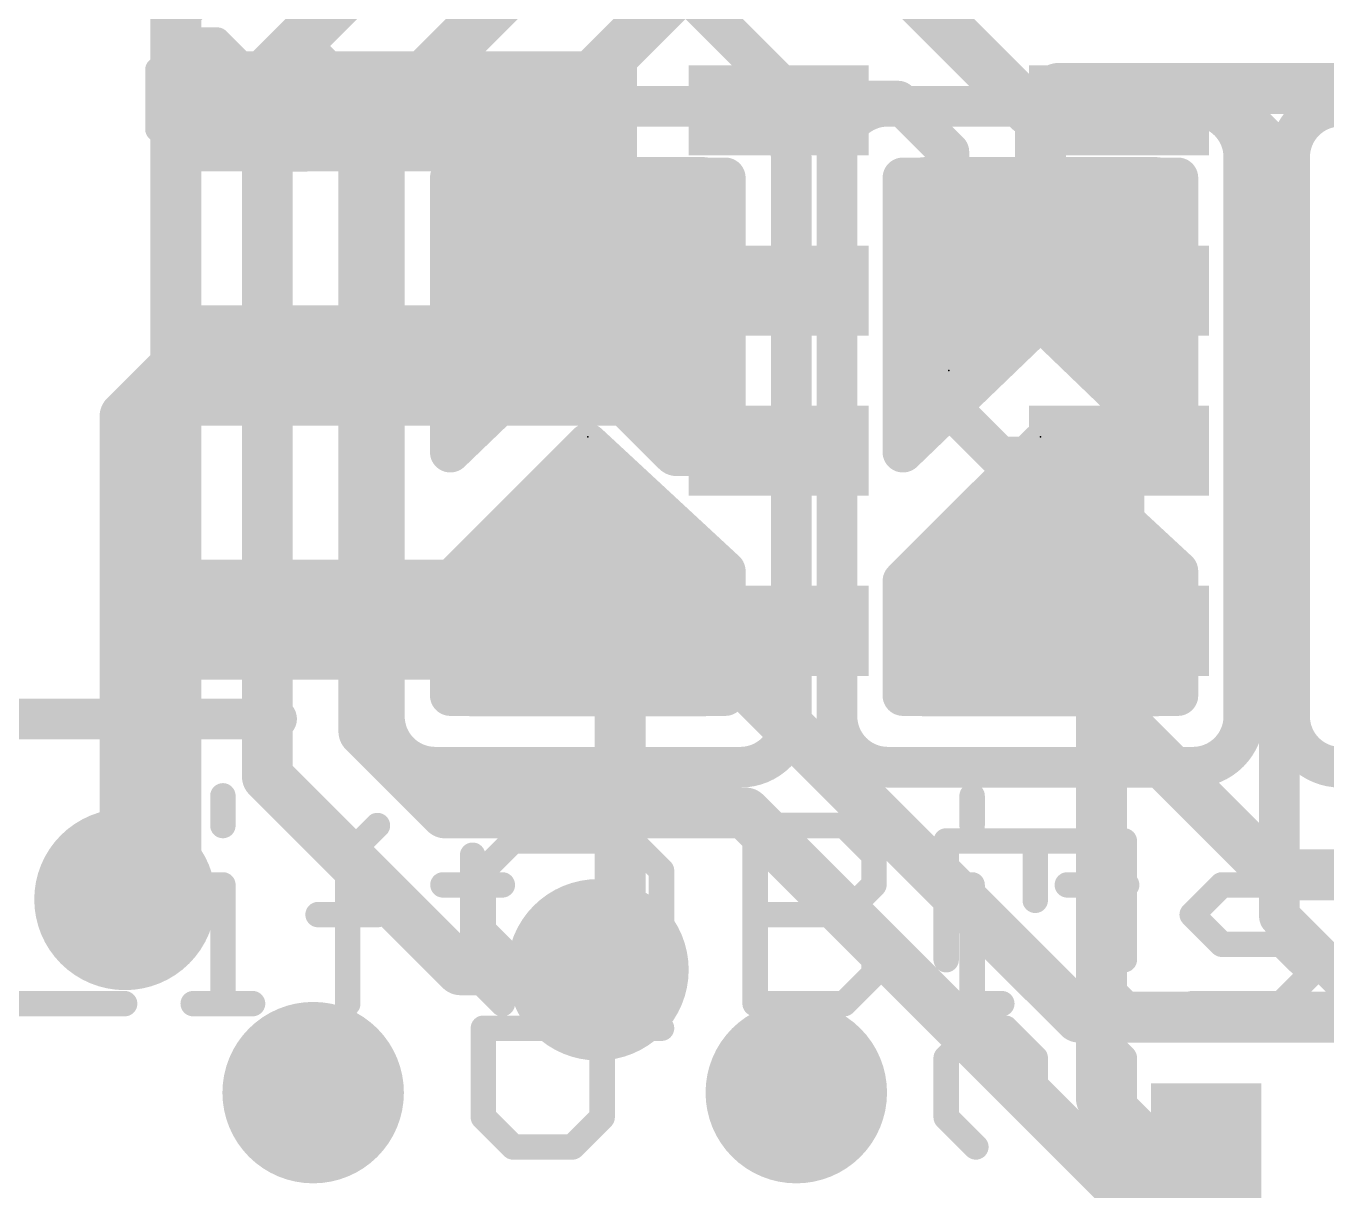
# Model space of a CAD drawing. Extents: x -0.1 to 35.6, y -0.1 to 17.9.
# Drawn here: x 5.04 to 11.54, y 6.87 to 12.69 of the extents above; entities that cross this region are included whole.
import ezdxf

# ---------------------------------------------------------------- set-up
doc = ezdxf.new("R2010")
doc.units = 0
for name, color, linetype in [('1', 12, 'CONTINUOUS'), ('16', 5, 'CONTINUOUS'), ('18', 110, 'CONTINUOUS'), ('21', 40, 'CONTINUOUS'), ('22', 6, 'CONTINUOUS'), ('23', 40, 'CONTINUOUS'), ('24', 6, 'CONTINUOUS')]:
    doc.layers.add(name, color=color, linetype=linetype)

# ---------------------------------------------------------------- blocks, each defined once
blk = doc.blocks.new('RECT')
blk.add_solid([(-0.5, -0.5), (0.5, -0.5), (-0.5, 0.5), (0.5, 0.5)])
blk = doc.blocks.new('RECT121920X243840R50')
at = {"const_width": 0.1905}
blk.add_lwpolyline([(0.2858, -0.5715), (0.2858, 0.5715, 0.4142), (0.1905, 0.6668), (-0.1905, 0.6668, 0.4142), (-0.2858, 0.5715), (-0.2858, -0.5715, 0.4142), (-0.1905, -0.6668), (0.1905, -0.6668, 0.4142)], format="xyb", close=True, dxfattribs=at)
blk.add_solid([(-0.2159, -0.5969), (0.2159, -0.5969), (-0.2159, 0.5969), (0.2159, 0.5969)])
blk = doc.blocks.new('ROUNDV')
at = {"const_width": 0.5}
blk.add_lwpolyline([(0, -0.25, 1), (0, 0.25, 1), (0, -0.25)], format="xyb", dxfattribs=at)

msp = doc.modelspace()

# ---------------------------------------------------------------- linework, layer by layer
at = {"layer": '1'}
for points, const_width in [([(8.802, 12.407), (7.6708, 13.5382)], 0.2032), ([(10.0549, 12.2728), (9.4997, 12.828)], 0.254), ([(8.802, 12.2728), (8.802, 12.407)], 0.2032), ([(8.8482, 12.319), (8.802, 12.2728)], 0.2032), ([(9.398, 12.319), (8.8482, 12.319)], 0.2032), ([(9.652, 12.065), (9.398, 12.319)], 0.2032), ([(10.502, 12.2728), (10.0549, 12.2728)], 0.254), ([(10.502, 12.2728), (11.0952, 12.2728)], 0.2032), ([(11.0952, 12.2728), (11.303, 12.065)], 0.2032), ([(9.652, 10.795), (9.652, 12.065)], 0.2032), ([(11.303, 12.065), (11.303, 8.2466)], 0.2032), ([(5.7912, 10.9982), (5.5372, 10.7442)], 0.254), ([(6.9942, 10.9982), (5.7912, 10.9982)], 0.254), ([(6.999, 10.9934), (6.9942, 10.9982)], 0.254), ([(7.8734, 10.9934), (6.999, 10.9934)], 0.254), ([(8.294, 10.5728), (7.8734, 10.9934)], 0.254), ([(5.5372, 10.7442), (5.5372, 8.3312)], 0.254), ([(9.906, 10.541), (9.652, 10.795)], 0.2032), ([(8.802, 10.5728), (8.294, 10.5728)], 0.254), ([(10.502, 10.5728), (10.4702, 10.541)], 0.2032), ([(10.502, 10.5728), (10.502, 9.6728)], 0.254), ([(10.4702, 10.541), (9.906, 10.541)], 0.2032), ([(6.9942, 9.7282), (7.8832, 9.7282)], 0.254), ([(6.9942, 9.7282), (7.0243, 9.6981)], 0.254), ([(8.802, 9.6728), (7.0243, 9.6981)], 0.254), ([(8.0102, 9.6012), (7.8832, 9.7282)], 0.254), ([(10.502, 9.6728), (10.414, 9.6728)], 0.254), ([(10.414, 9.6728), (10.414, 7.335)], 0.254), ([(8.0102, 9.6012), (8.0102, 8.0904)], 0.254), ([(11.303, 8.2466), (12.065, 7.4846)], 0.2032), ([(7.8994, 7.9796), (8.0102, 8.0904)], 0.254), ([(10.414, 7.335), (10.9372, 6.8118)], 0.254), ([(10.9372, 6.8118), (10.9372, 5.7302)], 0.254)]:
    msp.add_lwpolyline(points, dxfattribs=dict(at, const_width=const_width))
for points, const_width in [([(8.8528, 12.407, 1), (8.7512, 12.407)], 0.1016), ([(8.7661, 12.3711, 1), (8.8379, 12.4429)], 0.1016), ([(8.8482, 12.3698, 1), (8.8482, 12.2682)], 0.1016), ([(8.8841, 12.2831, 1), (8.8123, 12.3549)], 0.1016), ([(9.4339, 12.3549, 1), (9.3621, 12.2831)], 0.1016), ([(9.398, 12.2682, 1), (9.398, 12.3698)], 0.1016), ([(8.7661, 12.3087, 1), (8.8379, 12.2369)], 0.1016), ([(10.0549, 12.3363, 1), (10.0549, 12.2093)], 0.127), ([(10.01, 12.2279, 1), (10.0998, 12.3177)], 0.127), ([(10.502, 12.3236, 1), (10.502, 12.222)], 0.1016), ([(10.502, 12.2093, 1), (10.502, 12.3363)], 0.127), ([(11.1311, 12.3087, 1), (11.0593, 12.2369)], 0.1016), ([(11.0952, 12.222, 1), (11.0952, 12.3236)], 0.1016), ([(8.7512, 12.2728, 1), (8.8528, 12.2728)], 0.1016), ([(9.7028, 12.065, 1), (9.6012, 12.065)], 0.1016), ([(9.6161, 12.0291, 1), (9.6879, 12.1009)], 0.1016), ([(11.3538, 12.065, 1), (11.2522, 12.065)], 0.1016), ([(11.2671, 12.0291, 1), (11.3389, 12.1009)], 0.1016), ([(5.7912, 11.0617, 1), (5.7912, 10.9347)], 0.127), ([(5.8361, 10.9533, 1), (5.7463, 11.0431)], 0.127), ([(7.0391, 11.0431, 1), (6.9493, 10.9533)], 0.127), ([(6.999, 11.0569, 1), (6.999, 10.9299)], 0.127), ([(6.9942, 10.9347, 1), (6.9942, 11.0617)], 0.127), ([(7.9183, 11.0383, 1), (7.8285, 10.9485)], 0.127), ([(7.8734, 10.9299, 1), (7.8734, 11.0569)], 0.127), ([(6.9541, 10.9485, 1), (7.0439, 11.0383)], 0.127), ([(5.6007, 10.7442, 1), (5.4737, 10.7442)], 0.127), ([(5.4923, 10.7891, 1), (5.5821, 10.6993)], 0.127), ([(9.6879, 10.8309, 1), (9.6161, 10.7591)], 0.1016), ([(9.6012, 10.795, 1), (9.7028, 10.795)], 0.1016), ([(8.294, 10.6363, 1), (8.294, 10.5093)], 0.127), ([(8.2491, 10.5279, 1), (8.3389, 10.6177)], 0.127), ([(8.802, 10.5093, 1), (8.802, 10.6363)], 0.127), ([(10.5655, 10.5728, 1), (10.4385, 10.5728)], 0.127), ([(10.5379, 10.5369, 1), (10.4661, 10.6087)], 0.1016), ([(9.906, 10.5918, 1), (9.906, 10.4902)], 0.1016), ([(9.8701, 10.5051, 1), (9.9419, 10.5769)], 0.1016), ([(10.4343, 10.5769, 1), (10.5061, 10.5051)], 0.1016), ([(10.4702, 10.4902, 1), (10.4702, 10.5918)], 0.1016), ([(6.9942, 9.7917, 1), (6.9942, 9.6647)], 0.127), ([(7.0391, 9.7731, 1), (6.9493, 9.6833)], 0.127), ([(7.0252, 9.7616, 1), (7.0234, 9.6346)], 0.127), ([(7.9281, 9.7731, 1), (7.8383, 9.6833)], 0.127), ([(7.8832, 9.6647, 1), (7.8832, 9.7917)], 0.127), ([(6.9794, 9.6532, 1), (7.0692, 9.743)], 0.127), ([(8.8011, 9.6093, 1), (8.8029, 9.7363)], 0.127), ([(10.414, 9.7363, 1), (10.414, 9.6093)], 0.127), ([(10.4775, 9.6728, 1), (10.3505, 9.6728)], 0.127), ([(10.502, 9.6093, 1), (10.502, 9.7363)], 0.127), ([(8.0737, 9.6012, 1), (7.9467, 9.6012)], 0.127), ([(7.9653, 9.5563, 1), (8.0551, 9.6461)], 0.127), ([(10.4385, 9.6728, 1), (10.5655, 9.6728)], 0.127), ([(5.4737, 8.3312, 1), (5.6007, 8.3312)], 0.127), ([(11.3389, 8.2825, 1), (11.2671, 8.2107)], 0.1016), ([(11.2522, 8.2466, 1), (11.3538, 8.2466)], 0.1016), ([(8.0551, 8.0455, 1), (7.9653, 8.1353)], 0.127), ([(7.9467, 8.0904, 1), (8.0737, 8.0904)], 0.127), ([(7.8545, 8.0245, 1), (7.9443, 7.9347)], 0.127), ([(10.4589, 7.3799, 1), (10.3691, 7.2901)], 0.127), ([(10.3505, 7.335, 1), (10.4775, 7.335)], 0.127), ([(11.0007, 6.8118, 1), (10.8737, 6.8118)], 0.127), ([(10.8923, 6.7669, 1), (10.9821, 6.8567)], 0.127)]:
    msp.add_lwpolyline(points, format="xyb", dxfattribs=dict(at, const_width=const_width))
at = {"layer": '16'}
for points, const_width in [([(8.3566, 15.3416), (5.7912, 12.7762)], 0.254), ([(8.673, 14.8844), (6.2484, 12.4598)], 0.254), ([(8.6362, 14.0462), (6.7302, 12.1402)], 0.254), ([(8.2677, 12.8397), (7.8486, 12.4206)], 0.254), ([(5.7912, 12.7762), (5.7912, 8.5852)], 0.254), ([(6.2484, 12.4598), (6.2484, 8.9448)], 0.254), ([(7.8486, 11.6586), (7.8486, 12.4206)], 0.254), ([(10.1981, 12.3825), (10.1092, 12.2936)], 0.254), ([(10.1981, 12.3825), (13.2188, 12.3825)], 0.254), ([(10.1092, 12.2936), (10.1092, 11.6586)], 0.254), ([(6.7302, 9.1704), (6.7302, 12.1402)], 0.254), ([(7.162, 10.5656), (7.162, 11.9356)], 0.2032), ([(7.162, 11.9356), (8.5352, 11.9356)], 0.2032), ([(8.5352, 11.9356), (8.5352, 10.5656)], 0.2032), ([(9.4226, 10.5656), (9.4226, 11.9356)], 0.2032), ([(9.4226, 11.9356), (10.7958, 11.9356)], 0.2032), ([(10.7958, 11.9356), (10.7958, 10.5656)], 0.2032), ([(7.162, 11.7856), (8.5352, 11.7856)], 0.2032), ([(9.4226, 11.7856), (10.7958, 11.7856)], 0.2032), ([(7.162, 11.5824), (8.5352, 11.5824)], 0.2032), ([(9.4226, 11.5824), (10.7958, 11.5824)], 0.2032), ([(7.162, 11.3792), (8.5352, 11.3792)], 0.2032), ([(9.4226, 11.3792), (10.7958, 11.3792)], 0.2032), ([(7.8486, 11.2268), (7.162, 10.5656)], 0.2032), ([(8.5352, 10.5656), (7.8486, 11.2268)], 0.2032), ([(10.1092, 11.2268), (9.4226, 10.5656)], 0.2032), ([(10.7958, 10.5656), (10.1092, 11.2268)], 0.2032), ([(7.162, 11.176), (7.7959, 11.176)], 0.2032), ([(7.9014, 11.176), (8.5352, 11.176)], 0.2032), ([(9.4226, 11.176), (10.0564, 11.176)], 0.2032), ([(10.162, 11.176), (10.7958, 11.176)], 0.2032), ([(7.162, 10.9728), (7.5848, 10.9728)], 0.2032), ([(8.1124, 10.9728), (8.5352, 10.9728)], 0.2032), ([(9.4226, 10.9728), (9.8454, 10.9728)], 0.2032), ([(10.373, 10.9728), (10.7958, 10.9728)], 0.2032), ([(7.162, 10.7696), (7.3738, 10.7696)], 0.2032), ([(8.3234, 10.7696), (8.5352, 10.7696)], 0.2032), ([(9.4226, 10.7696), (9.6344, 10.7696)], 0.2032), ([(10.584, 10.7696), (10.7958, 10.7696)], 0.2032), ([(7.8486, 10.6077), (7.162, 9.9211)], 0.2032), ([(7.162, 10.5664), (7.1628, 10.5664)], 0.2032), ([(7.8073, 10.5664), (7.8931, 10.5664)], 0.2032), ([(8.5352, 9.9711), (7.8486, 10.6077)], 0.2032), ([(8.5344, 10.5664), (8.5352, 10.5664)], 0.2032), ([(10.1092, 10.6077), (9.4226, 9.9211)], 0.2032), ([(9.4226, 10.5664), (9.4234, 10.5664)], 0.2032), ([(10.0679, 10.5664), (10.1537, 10.5664)], 0.2032), ([(10.7958, 9.9711), (10.1092, 10.6077)], 0.2032), ([(10.795, 10.5664), (10.7958, 10.5664)], 0.2032), ([(7.6041, 10.3632), (8.1123, 10.3632)], 0.2032), ([(9.8647, 10.3632), (10.3729, 10.3632)], 0.2032), ([(7.4009, 10.16), (8.3315, 10.16)], 0.2032), ([(9.6615, 10.16), (10.5921, 10.16)], 0.2032), ([(8.5352, 9.3496), (8.5352, 9.9711)], 0.2032), ([(10.7958, 9.3496), (10.7958, 9.9711)], 0.2032), ([(7.162, 9.9211), (7.162, 9.3496)], 0.2032), ([(7.1977, 9.9568), (8.5352, 9.9568)], 0.2032), ([(9.4226, 9.9211), (9.4226, 9.3496)], 0.2032), ([(9.4583, 9.9568), (10.7958, 9.9568)], 0.2032), ([(7.162, 9.7536), (8.5352, 9.7536)], 0.2032), ([(9.4226, 9.7536), (10.7958, 9.7536)], 0.2032), ([(8.419, 9.6266), (7.8486, 9.6266)], 0.254), ([(8.419, 9.6266), (10.3026, 7.743)], 0.254), ([(10.1092, 9.6266), (11.2816, 8.4542)], 0.254), ([(7.162, 9.5504), (8.5352, 9.5504)], 0.2032), ([(9.4226, 9.5504), (10.7958, 9.5504)], 0.2032), ([(7.162, 9.3496), (8.5352, 9.3496)], 0.2032), ([(9.4226, 9.3496), (10.7958, 9.3496)], 0.2032), ([(7.1376, 8.763), (6.7302, 9.1704)], 0.254), ([(7.2136, 7.9796), (6.2484, 8.9448)], 0.254), ([(7.1376, 8.763), (8.636, 8.763)], 0.254), ([(8.636, 8.763), (12.1198, 5.2792)], 0.254), ([(5.5372, 8.3312), (5.7912, 8.5852)], 0.254), ([(11.2816, 8.4542), (16.1207, 8.4542)], 0.254), ([(7.2136, 7.9796), (7.8994, 7.9796)], 0.254), ([(17.9284, 7.743), (10.3026, 7.743)], 0.254)]:
    msp.add_lwpolyline(points, dxfattribs=dict(at, const_width=const_width))
for points, const_width in [([(5.7463, 12.8211, 1), (5.8361, 12.7313)], 0.127), ([(6.3119, 12.4598, 1), (6.1849, 12.4598)], 0.127), ([(6.2035, 12.5047, 1), (6.2933, 12.4149)], 0.127), ([(7.9121, 12.4206, 1), (7.7851, 12.4206)], 0.127), ([(7.8037, 12.4655, 1), (7.8935, 12.3757)], 0.127), ([(10.1981, 12.446, 1), (10.1981, 12.319)], 0.127), ([(10.243, 12.3376, 1), (10.1532, 12.4274)], 0.127), ([(10.1727, 12.2936, 1), (10.0457, 12.2936)], 0.127), ([(10.0643, 12.3385, 1), (10.1541, 12.2487)], 0.127), ([(6.7937, 12.1402, 1), (6.6667, 12.1402)], 0.127), ([(6.6853, 12.1851, 1), (6.7751, 12.0953)], 0.127), ([(7.2128, 11.9356, 1), (7.1112, 11.9356)], 0.1016), ([(7.162, 11.9864, 1), (7.162, 11.8848)], 0.1016), ([(8.586, 11.9356, 1), (8.4844, 11.9356)], 0.1016), ([(8.5352, 11.8848, 1), (8.5352, 11.9864)], 0.1016), ([(9.4734, 11.9356, 1), (9.3718, 11.9356)], 0.1016), ([(9.4226, 11.9864, 1), (9.4226, 11.8848)], 0.1016), ([(10.8466, 11.9356, 1), (10.745, 11.9356)], 0.1016), ([(10.7958, 11.8848, 1), (10.7958, 11.9864)], 0.1016), ([(7.162, 11.8364, 1), (7.162, 11.7348)], 0.1016), ([(8.5352, 11.7348, 1), (8.5352, 11.8364)], 0.1016), ([(9.4226, 11.8364, 1), (9.4226, 11.7348)], 0.1016), ([(10.7958, 11.7348, 1), (10.7958, 11.8364)], 0.1016), ([(7.7851, 11.6586, 1), (7.9121, 11.6586)], 0.127), ([(10.0457, 11.6586, 1), (10.1727, 11.6586)], 0.127), ([(7.162, 11.6332, 1), (7.162, 11.5316)], 0.1016), ([(8.5352, 11.5316, 1), (8.5352, 11.6332)], 0.1016), ([(9.4226, 11.6332, 1), (9.4226, 11.5316)], 0.1016), ([(10.7958, 11.5316, 1), (10.7958, 11.6332)], 0.1016), ([(7.162, 11.43, 1), (7.162, 11.3284)], 0.1016), ([(8.5352, 11.3284, 1), (8.5352, 11.43)], 0.1016), ([(9.4226, 11.43, 1), (9.4226, 11.3284)], 0.1016), ([(10.7958, 11.3284, 1), (10.7958, 11.43)], 0.1016), ([(7.8838, 11.2634, 1), (7.8134, 11.1902)], 0.1016), ([(7.8838, 11.1902, 1), (7.8134, 11.2634)], 0.1016), ([(10.1444, 11.2634, 1), (10.074, 11.1902)], 0.1016), ([(10.1444, 11.1902, 1), (10.074, 11.2634)], 0.1016), ([(7.162, 11.2268, 1), (7.162, 11.1252)], 0.1016), ([(7.7959, 11.1252, 1), (7.7959, 11.2268)], 0.1016), ([(7.9014, 11.2268, 1), (7.9014, 11.1252)], 0.1016), ([(8.5352, 11.1252, 1), (8.5352, 11.2268)], 0.1016), ([(9.4226, 11.2268, 1), (9.4226, 11.1252)], 0.1016), ([(10.0564, 11.1252, 1), (10.0564, 11.2268)], 0.1016), ([(10.162, 11.2268, 1), (10.162, 11.1252)], 0.1016), ([(10.7958, 11.1252, 1), (10.7958, 11.2268)], 0.1016), ([(7.162, 11.0236, 1), (7.162, 10.922)], 0.1016), ([(7.5848, 10.922, 1), (7.5848, 11.0236)], 0.1016), ([(8.1124, 11.0236, 1), (8.1124, 10.922)], 0.1016), ([(8.5352, 10.922, 1), (8.5352, 11.0236)], 0.1016), ([(9.4226, 11.0236, 1), (9.4226, 10.922)], 0.1016), ([(9.8454, 10.922, 1), (9.8454, 11.0236)], 0.1016), ([(10.373, 11.0236, 1), (10.373, 10.922)], 0.1016), ([(10.7958, 10.922, 1), (10.7958, 11.0236)], 0.1016), ([(7.162, 10.8204, 1), (7.162, 10.7188)], 0.1016), ([(7.3738, 10.7188, 1), (7.3738, 10.8204)], 0.1016), ([(8.3234, 10.8204, 1), (8.3234, 10.7188)], 0.1016), ([(8.5352, 10.7188, 1), (8.5352, 10.8204)], 0.1016), ([(9.4226, 10.8204, 1), (9.4226, 10.7188)], 0.1016), ([(9.6344, 10.7188, 1), (9.6344, 10.8204)], 0.1016), ([(10.584, 10.8204, 1), (10.584, 10.7188)], 0.1016), ([(10.7958, 10.7188, 1), (10.7958, 10.8204)], 0.1016), ([(7.162, 10.6172, 1), (7.162, 10.5156)], 0.1016), ([(7.1628, 10.5156, 1), (7.1628, 10.6172)], 0.1016), ([(7.8073, 10.6172, 1), (7.8073, 10.5156)], 0.1016), ([(7.8831, 10.6449, 1), (7.8141, 10.5704)], 0.1016), ([(7.8845, 10.5718, 1), (7.8127, 10.6436)], 0.1016), ([(7.8931, 10.5156, 1), (7.8931, 10.6172)], 0.1016), ([(8.5344, 10.6172, 1), (8.5344, 10.5156)], 0.1016), ([(8.5352, 10.5156, 1), (8.5352, 10.6172)], 0.1016), ([(9.4226, 10.6172, 1), (9.4226, 10.5156)], 0.1016), ([(9.4234, 10.5156, 1), (9.4234, 10.6172)], 0.1016), ([(10.0679, 10.6172, 1), (10.0679, 10.5156)], 0.1016), ([(10.1437, 10.645, 1), (10.0747, 10.5704)], 0.1016), ([(10.1451, 10.5718, 1), (10.0733, 10.6436)], 0.1016), ([(10.1537, 10.5156, 1), (10.1537, 10.6172)], 0.1016), ([(10.795, 10.6172, 1), (10.795, 10.5156)], 0.1016), ([(10.7958, 10.5156, 1), (10.7958, 10.6172)], 0.1016), ([(7.1268, 10.6022, 1), (7.1972, 10.529)], 0.1016), ([(7.1112, 10.5656, 1), (7.2128, 10.5656)], 0.1016), ([(8.4844, 10.5656, 1), (8.586, 10.5656)], 0.1016), ([(8.5, 10.529, 1), (8.5704, 10.6022)], 0.1016), ([(9.3874, 10.6022, 1), (9.4578, 10.529)], 0.1016), ([(9.3718, 10.5656, 1), (9.4734, 10.5656)], 0.1016), ([(10.745, 10.5656, 1), (10.8466, 10.5656)], 0.1016), ([(10.7606, 10.529, 1), (10.831, 10.6022)], 0.1016), ([(7.6041, 10.414, 1), (7.6041, 10.3124)], 0.1016), ([(8.1123, 10.3124, 1), (8.1123, 10.414)], 0.1016), ([(9.8647, 10.414, 1), (9.8647, 10.3124)], 0.1016), ([(10.3729, 10.3124, 1), (10.3729, 10.414)], 0.1016), ([(7.4009, 10.2108, 1), (7.4009, 10.1092)], 0.1016), ([(8.3315, 10.1092, 1), (8.3315, 10.2108)], 0.1016), ([(9.6615, 10.2108, 1), (9.6615, 10.1092)], 0.1016), ([(10.5921, 10.1092, 1), (10.5921, 10.2108)], 0.1016), ([(8.586, 9.9711, 1), (8.4844, 9.9711)], 0.1016), ([(10.8466, 9.9711, 1), (10.745, 9.9711)], 0.1016), ([(7.2128, 9.9211, 1), (7.1112, 9.9211)], 0.1016), ([(7.1261, 9.957, 1), (7.1979, 9.8852)], 0.1016), ([(7.1977, 10.0076, 1), (7.1977, 9.906)], 0.1016), ([(8.5007, 9.9338, 1), (8.5697, 10.0083)], 0.1016), ([(8.5352, 9.906, 1), (8.5352, 10.0076)], 0.1016), ([(9.4734, 9.9211, 1), (9.3718, 9.9211)], 0.1016), ([(9.3867, 9.957, 1), (9.4585, 9.8852)], 0.1016), ([(9.4583, 10.0076, 1), (9.4583, 9.906)], 0.1016), ([(10.7613, 9.9338, 1), (10.8303, 10.0084)], 0.1016), ([(10.7958, 9.906, 1), (10.7958, 10.0076)], 0.1016), ([(7.162, 9.8044, 1), (7.162, 9.7028)], 0.1016), ([(8.5352, 9.7028, 1), (8.5352, 9.8044)], 0.1016), ([(9.4226, 9.8044, 1), (9.4226, 9.7028)], 0.1016), ([(10.7958, 9.7028, 1), (10.7958, 9.8044)], 0.1016), ([(7.8486, 9.6901, 1), (7.8486, 9.5631)], 0.127), ([(8.4639, 9.6715, 1), (8.3741, 9.5817)], 0.127), ([(8.419, 9.5631, 1), (8.419, 9.6901)], 0.127), ([(10.1541, 9.6715, 1), (10.0643, 9.5817)], 0.127), ([(7.162, 9.6012, 1), (7.162, 9.4996)], 0.1016), ([(8.5352, 9.4996, 1), (8.5352, 9.6012)], 0.1016), ([(9.4226, 9.6012, 1), (9.4226, 9.4996)], 0.1016), ([(10.7958, 9.4996, 1), (10.7958, 9.6012)], 0.1016), ([(7.162, 9.4004, 1), (7.162, 9.2988)], 0.1016), ([(8.5352, 9.2988, 1), (8.5352, 9.4004)], 0.1016), ([(9.4226, 9.4004, 1), (9.4226, 9.2988)], 0.1016), ([(10.7958, 9.2988, 1), (10.7958, 9.4004)], 0.1016), ([(7.1112, 9.3496, 1), (7.2128, 9.3496)], 0.1016), ([(8.4844, 9.3496, 1), (8.586, 9.3496)], 0.1016), ([(9.3718, 9.3496, 1), (9.4734, 9.3496)], 0.1016), ([(10.745, 9.3496, 1), (10.8466, 9.3496)], 0.1016), ([(6.7751, 9.2153, 1), (6.6853, 9.1255)], 0.127), ([(6.6667, 9.1704, 1), (6.7937, 9.1704)], 0.127), ([(6.2933, 8.9897, 1), (6.2035, 8.8999)], 0.127), ([(6.1849, 8.9448, 1), (6.3119, 8.9448)], 0.127), ([(7.1376, 8.8265, 1), (7.1376, 8.6995)], 0.127), ([(7.0927, 8.7181, 1), (7.1825, 8.8079)], 0.127), ([(8.6809, 8.8079, 1), (8.5911, 8.7181)], 0.127), ([(8.636, 8.6995, 1), (8.636, 8.8265)], 0.127), ([(5.8361, 8.5403, 1), (5.7463, 8.6301)], 0.127), ([(5.7277, 8.5852, 1), (5.8547, 8.5852)], 0.127), ([(11.2816, 8.5177, 1), (11.2816, 8.3907)], 0.127), ([(11.2367, 8.4093, 1), (11.3265, 8.4991)], 0.127), ([(5.4923, 8.3761, 1), (5.5821, 8.2863)], 0.127), ([(7.2136, 8.0431, 1), (7.2136, 7.9161)], 0.127), ([(7.1687, 7.9347, 1), (7.2585, 8.0245)], 0.127), ([(7.8994, 7.9161, 1), (7.8994, 8.0431)], 0.127), ([(10.3026, 7.8065, 1), (10.3026, 7.6795)], 0.127), ([(10.2577, 7.6981, 1), (10.3475, 7.7879)], 0.127)]:
    msp.add_lwpolyline(points, format="xyb", dxfattribs=dict(at, const_width=const_width))
at = {"layer": '21'}
for points, const_width in [([(6.2942, 9.2332), (2.4942, 9.2332)], 0.2032), ([(6.0261, 8.8486), (6.0261, 8.7003)], 0.127), ([(9.7682, 8.8486), (9.7682, 8.7003)], 0.127), ([(6.6498, 8.552), (6.7981, 8.7003)], 0.127), ([(8.6844, 7.8105), (8.6844, 8.7003)], 0.127), ([(8.6844, 8.7003), (9.1292, 8.7003)], 0.127), ([(9.1292, 8.7003), (9.2775, 8.552)], 0.127), ([(6.6498, 7.8105), (6.6498, 8.552)], 0.127), ([(7.2735, 8.552), (7.2735, 7.9588)], 0.127), ([(9.2775, 8.552), (9.2775, 8.4037)], 0.127), ([(10.3919, 8.552), (10.3919, 7.9588)], 0.127), ([(5.8778, 8.4037), (6.0261, 8.4037)], 0.127), ([(6.0261, 8.4037), (6.0261, 7.8105)], 0.127), ([(7.1252, 8.4037), (7.4218, 8.4037)], 0.127), ([(9.2775, 8.4037), (9.1292, 8.2554)], 0.127), ([(9.6199, 8.4037), (9.7682, 8.4037)], 0.127), ([(9.7682, 8.4037), (9.7682, 7.8105)], 0.127), ([(10.2436, 8.4037), (10.5401, 8.4037)], 0.127), ([(10.8672, 8.2554), (11.0155, 8.4037)], 0.127), ([(11.0155, 8.4037), (11.4604, 8.4037)], 0.127), ([(6.5015, 8.2554), (6.7981, 8.2554)], 0.127), ([(8.6844, 8.2554), (9.1292, 8.2554)], 0.127), ([(9.1292, 8.2554), (9.2775, 8.1071)], 0.127), ([(11.0155, 8.1071), (10.8672, 8.2554)], 0.127), ([(9.2775, 8.1071), (9.2775, 7.9588)], 0.127), ([(11.3121, 8.1071), (11.0155, 8.1071)], 0.127), ([(11.4604, 7.9588), (11.3121, 8.1071)], 0.127), ([(7.2735, 7.9588), (7.4218, 7.8105)], 0.127), ([(9.2775, 7.9588), (9.1292, 7.8105)], 0.127), ([(10.3919, 7.9588), (10.5401, 7.8105)], 0.127), ([(11.3121, 7.8105), (11.4604, 7.9588)], 0.127), ([(4.9423, 7.8105), (5.5355, 7.8105)], 0.127), ([(5.8778, 7.8105), (6.1744, 7.8105)], 0.127), ([(9.1292, 7.8105), (8.6844, 7.8105)], 0.127), ([(9.6199, 7.8105), (9.9165, 7.8105)], 0.127), ([(10.8672, 7.8105), (11.3121, 7.8105)], 0.127)]:
    msp.add_lwpolyline(points, dxfattribs=dict(at, const_width=const_width))
for points, const_width in [([(6.2942, 9.1824, 1), (6.2942, 9.284)], 0.1016), ([(6.0579, 8.8486, 1), (5.9944, 8.8486)], 0.0635), ([(9.7999, 8.8486, 1), (9.7364, 8.8486)], 0.0635), ([(5.9944, 8.7003, 1), (6.0579, 8.7003)], 0.0635), ([(6.8205, 8.6778, 1), (6.7756, 8.7227)], 0.0635), ([(8.7161, 8.7003, 1), (8.6526, 8.7003)], 0.0635), ([(8.6844, 8.732, 1), (8.6844, 8.6685)], 0.0635), ([(9.1517, 8.7227, 1), (9.1068, 8.6778)], 0.0635), ([(9.1292, 8.6685, 1), (9.1292, 8.732)], 0.0635), ([(9.7364, 8.7003, 1), (9.7999, 8.7003)], 0.0635), ([(6.6815, 8.552, 1), (6.618, 8.552)], 0.0635), ([(6.6273, 8.5744, 1), (6.6722, 8.5295)], 0.0635), ([(7.3052, 8.552, 1), (7.2417, 8.552)], 0.0635), ([(9.3093, 8.552, 1), (9.2458, 8.552)], 0.0635), ([(9.2551, 8.5295, 1), (9.3, 8.5744)], 0.0635), ([(10.4236, 8.552, 1), (10.3601, 8.552)], 0.0635), ([(5.8778, 8.4354, 1), (5.8778, 8.3719)], 0.0635), ([(6.0579, 8.4037, 1), (5.9944, 8.4037)], 0.0635), ([(6.0261, 8.3719, 1), (6.0261, 8.4354)], 0.0635), ([(7.1252, 8.4354, 1), (7.1252, 8.3719)], 0.0635), ([(7.4218, 8.3719, 1), (7.4218, 8.4354)], 0.0635), ([(9.3, 8.3812, 1), (9.2551, 8.4261)], 0.0635), ([(9.6199, 8.4354, 1), (9.6199, 8.3719)], 0.0635), ([(9.7999, 8.4037, 1), (9.7364, 8.4037)], 0.0635), ([(9.7682, 8.3719, 1), (9.7682, 8.4354)], 0.0635), ([(10.2436, 8.4354, 1), (10.2436, 8.3719)], 0.0635), ([(10.5401, 8.3719, 1), (10.5401, 8.4354)], 0.0635), ([(11.0155, 8.4354, 1), (11.0155, 8.3719)], 0.0635), ([(11.038, 8.3812, 1), (10.9931, 8.4261)], 0.0635), ([(11.4604, 8.3719, 1), (11.4604, 8.4354)], 0.0635), ([(9.2458, 8.4037, 1), (9.3093, 8.4037)], 0.0635), ([(6.5015, 8.2871, 1), (6.5015, 8.2236)], 0.0635), ([(6.7981, 8.2236, 1), (6.7981, 8.2871)], 0.0635), ([(8.6844, 8.2871, 1), (8.6844, 8.2236)], 0.0635), ([(9.1517, 8.2778, 1), (9.1068, 8.2329)], 0.0635), ([(9.1292, 8.2236, 1), (9.1292, 8.2871)], 0.0635), ([(10.8897, 8.2778, 1), (10.8448, 8.2329)], 0.0635), ([(9.1068, 8.2778, 1), (9.1517, 8.2329)], 0.0635), ([(10.8448, 8.2778, 1), (10.8897, 8.2329)], 0.0635), ([(9.3093, 8.1071, 1), (9.2458, 8.1071)], 0.0635), ([(9.2551, 8.0846, 1), (9.3, 8.1295)], 0.0635), ([(11.0155, 8.1388, 1), (11.0155, 8.0753)], 0.0635), ([(10.9931, 8.0846, 1), (11.038, 8.1295)], 0.0635), ([(11.3346, 8.1295, 1), (11.2897, 8.0846)], 0.0635), ([(11.3121, 8.0753, 1), (11.3121, 8.1388)], 0.0635), ([(7.2959, 7.9812, 1), (7.251, 7.9363)], 0.0635), ([(9.3, 7.9363, 1), (9.2551, 7.9812)], 0.0635), ([(10.4143, 7.9812, 1), (10.3694, 7.9363)], 0.0635), ([(11.4829, 7.9363, 1), (11.438, 7.9812)], 0.0635), ([(11.438, 7.9363, 1), (11.4829, 7.9812)], 0.0635), ([(7.2417, 7.9588, 1), (7.3052, 7.9588)], 0.0635), ([(9.2458, 7.9588, 1), (9.3093, 7.9588)], 0.0635), ([(10.3601, 7.9588, 1), (10.4236, 7.9588)], 0.0635), ([(5.5355, 7.7788, 1), (5.5355, 7.8422)], 0.0635), ([(5.8778, 7.8422, 1), (5.8778, 7.7788)], 0.0635), ([(6.1744, 7.7788, 1), (6.1744, 7.8422)], 0.0635), ([(7.3993, 7.788, 1), (7.4442, 7.833)], 0.0635), ([(8.6844, 7.8422, 1), (8.6844, 7.7788)], 0.0635), ([(9.1068, 7.833, 1), (9.1517, 7.788)], 0.0635), ([(9.1292, 7.7788, 1), (9.1292, 7.8422)], 0.0635), ([(9.6199, 7.8422, 1), (9.6199, 7.7788)], 0.0635), ([(9.9165, 7.7788, 1), (9.9165, 7.8422)], 0.0635), ([(10.5177, 7.788, 1), (10.5626, 7.833)], 0.0635), ([(10.8672, 7.8422, 1), (10.8672, 7.7788)], 0.0635), ([(11.2897, 7.833, 1), (11.3346, 7.788)], 0.0635), ([(11.3121, 7.7788, 1), (11.3121, 7.8422)], 0.0635), ([(5.9944, 7.8105, 1), (6.0579, 7.8105)], 0.0635), ([(6.618, 7.8105, 1), (6.6815, 7.8105)], 0.0635), ([(8.6526, 7.8105, 1), (8.7161, 7.8105)], 0.0635), ([(9.7364, 7.8105, 1), (9.7999, 7.8105)], 0.0635)]:
    msp.add_lwpolyline(points, format="xyb", dxfattribs=dict(at, const_width=const_width))
at = {"layer": '22'}
for points, const_width in [([(5.7015, 12.4757), (5.8498, 12.6239)], 0.127), ([(5.8498, 12.6239), (5.9981, 12.6239)], 0.127), ([(5.9981, 12.6239), (6.1464, 12.4757)], 0.127), ([(6.5913, 12.4757), (6.443, 12.6239)], 0.127), ([(5.7015, 12.1791), (5.7015, 12.4757)], 0.127), ([(6.1464, 12.4757), (6.1464, 12.1791)], 0.127), ([(6.5913, 12.1791), (6.5913, 12.4757)], 0.127), ([(7.0866, 12.2936), (8.6106, 12.2936)], 0.2032), ([(9.3472, 12.2936), (10.8712, 12.2936)], 0.2032), ([(11.6078, 12.2936), (13.1318, 12.2936)], 0.2032), ([(5.8498, 12.0308), (5.7015, 12.1791)], 0.127), ([(6.1464, 12.1791), (6.2947, 12.0308)], 0.127), ([(6.443, 12.0308), (6.5913, 12.1791)], 0.127), ([(6.2947, 12.0308), (6.443, 12.0308)], 0.127), ([(6.8326, 12.0396), (6.8326, 9.2456)], 0.2032), ([(8.8646, 9.2456), (8.8646, 12.0396)], 0.2032), ([(9.0932, 12.0396), (9.0932, 9.2456)], 0.2032), ([(11.1252, 9.2456), (11.1252, 12.0396)], 0.2032), ([(11.3538, 12.0396), (11.3538, 9.2456)], 0.2032), ([(7.0866, 8.9916), (8.6106, 8.9916)], 0.2032), ([(9.3472, 8.9916), (10.8712, 8.9916)], 0.2032), ([(11.6078, 8.9916), (13.1318, 8.9916)], 0.2032), ([(7.3271, 8.475), (7.4754, 8.6233)], 0.127), ([(7.4754, 8.6233), (8.0686, 8.6233)], 0.127), ([(8.0686, 8.6233), (8.2169, 8.475)], 0.127), ([(9.6385, 8.0301), (9.6385, 8.6233)], 0.127), ([(9.6385, 8.6233), (10.5283, 8.6233)], 0.127), ([(10.0834, 8.6233), (10.0834, 8.3267)], 0.127), ([(10.5283, 8.6233), (10.5283, 8.0301)], 0.127), ([(7.3271, 8.1784), (7.3271, 8.475)], 0.127), ([(8.2169, 8.475), (8.2169, 8.1784)], 0.127), ([(7.772, 8.0301), (7.772, 8.3267)], 0.127), ([(7.4754, 8.0301), (7.3271, 8.1784)], 0.127), ([(8.2169, 8.1784), (8.0686, 8.0301)], 0.127), ([(8.0686, 8.0301), (7.772, 8.0301)], 0.127), ([(8.2169, 7.6878), (7.3271, 7.6878)], 0.127), ([(7.3271, 7.6878), (7.3271, 7.2429)], 0.127), ([(7.9203, 7.2429), (7.9203, 7.6878)], 0.127), ([(9.6385, 7.5395), (9.7868, 7.6878)], 0.127), ([(9.7868, 7.6878), (9.9351, 7.6878)], 0.127), ([(9.9351, 7.6878), (10.0834, 7.5395)], 0.127), ([(10.5283, 7.5395), (10.38, 7.6878)], 0.127), ([(9.6385, 7.2429), (9.6385, 7.5395)], 0.127), ([(10.0834, 7.5395), (10.0834, 7.2429)], 0.127), ([(10.5283, 7.2429), (10.5283, 7.5395)], 0.127), ([(7.3271, 7.2429), (7.4754, 7.0946)], 0.127), ([(7.772, 7.0946), (7.9203, 7.2429)], 0.127), ([(9.7868, 7.0946), (9.6385, 7.2429)], 0.127), ([(10.0834, 7.2429), (10.2317, 7.0946)], 0.127), ([(10.38, 7.0946), (10.5283, 7.2429)], 0.127), ([(7.4754, 7.0946), (7.772, 7.0946)], 0.127), ([(10.2317, 7.0946), (10.38, 7.0946)], 0.127)]:
    msp.add_lwpolyline(points, dxfattribs=dict(at, const_width=const_width))
for points, const_width in [([(5.8498, 12.6557, 1), (5.8498, 12.5922)], 0.0635), ([(5.8723, 12.6015, 1), (5.8274, 12.6464)], 0.0635), ([(6.0206, 12.6464, 1), (5.9757, 12.6015)], 0.0635), ([(5.9981, 12.5922, 1), (5.9981, 12.6557)], 0.0635), ([(6.4655, 12.6464, 1), (6.4206, 12.6015)], 0.0635), ([(5.7333, 12.4757, 1), (5.6698, 12.4757)], 0.0635), ([(5.6791, 12.4981, 1), (5.724, 12.4532)], 0.0635), ([(6.1782, 12.4757, 1), (6.1147, 12.4757)], 0.0635), ([(6.124, 12.4532, 1), (6.1689, 12.4981)], 0.0635), ([(6.6231, 12.4757, 1), (6.5596, 12.4757)], 0.0635), ([(6.5688, 12.4532, 1), (6.6138, 12.4981)], 0.0635), ([(7.0866, 12.2936, 0.4142), (6.8326, 12.0396)], 0.2032), ([(7.0866, 12.3444, 1), (7.0866, 12.2428)], 0.1016), ([(7.0866, 12.2428, 1), (7.0866, 12.3444)], 0.1016), ([(8.8646, 12.0396, 0.4142), (8.6106, 12.2936)], 0.2032), ([(8.6106, 12.3444, 1), (8.6106, 12.2428)], 0.1016), ([(8.6106, 12.2428, 1), (8.6106, 12.3444)], 0.1016), ([(9.3472, 12.2936, 0.4142), (9.0932, 12.0396)], 0.2032), ([(9.3472, 12.3444, 1), (9.3472, 12.2428)], 0.1016), ([(9.3472, 12.2428, 1), (9.3472, 12.3444)], 0.1016), ([(11.1252, 12.0396, 0.4142), (10.8712, 12.2936)], 0.2032), ([(10.8712, 12.3444, 1), (10.8712, 12.2428)], 0.1016), ([(10.8712, 12.2428, 1), (10.8712, 12.3444)], 0.1016), ([(11.6078, 12.2936, 0.4142), (11.3538, 12.0396)], 0.2032), ([(11.6078, 12.3444, 1), (11.6078, 12.2428)], 0.1016), ([(5.724, 12.2015, 1), (5.6791, 12.1566)], 0.0635), ([(6.1689, 12.2015, 1), (6.124, 12.1566)], 0.0635), ([(6.6138, 12.1566, 1), (6.5688, 12.2015)], 0.0635), ([(5.6698, 12.1791, 1), (5.7333, 12.1791)], 0.0635), ([(6.1147, 12.1791, 1), (6.1782, 12.1791)], 0.0635), ([(6.5596, 12.1791, 1), (6.6231, 12.1791)], 0.0635), ([(6.2947, 12.0625, 1), (6.2947, 11.999)], 0.0635), ([(6.443, 11.999, 1), (6.443, 12.0625)], 0.0635), ([(6.8834, 12.0396, 1), (6.7818, 12.0396)], 0.1016), ([(6.7818, 12.0396, 1), (6.8834, 12.0396)], 0.1016), ([(8.9154, 12.0396, 1), (8.8138, 12.0396)], 0.1016), ([(8.8138, 12.0396, 1), (8.9154, 12.0396)], 0.1016), ([(9.144, 12.0396, 1), (9.0424, 12.0396)], 0.1016), ([(9.0424, 12.0396, 1), (9.144, 12.0396)], 0.1016), ([(11.176, 12.0396, 1), (11.0744, 12.0396)], 0.1016), ([(11.0744, 12.0396, 1), (11.176, 12.0396)], 0.1016), ([(11.4046, 12.0396, 1), (11.303, 12.0396)], 0.1016), ([(11.303, 12.0396, 1), (11.4046, 12.0396)], 0.1016), ([(5.8274, 12.0083, 1), (5.8723, 12.0532)], 0.0635), ([(6.2723, 12.0083, 1), (6.3172, 12.0532)], 0.0635), ([(6.4206, 12.0532, 1), (6.4655, 12.0083)], 0.0635), ([(6.8326, 9.2456, 0.4142), (7.0866, 8.9916)], 0.2032), ([(6.8834, 9.2456, 1), (6.7818, 9.2456)], 0.1016), ([(6.7818, 9.2456, 1), (6.8834, 9.2456)], 0.1016), ([(8.6106, 8.9916, 0.4142), (8.8646, 9.2456)], 0.2032), ([(8.9154, 9.2456, 1), (8.8138, 9.2456)], 0.1016), ([(8.8138, 9.2456, 1), (8.9154, 9.2456)], 0.1016), ([(9.0932, 9.2456, 0.4142), (9.3472, 8.9916)], 0.2032), ([(9.144, 9.2456, 1), (9.0424, 9.2456)], 0.1016), ([(9.0424, 9.2456, 1), (9.144, 9.2456)], 0.1016), ([(10.8712, 8.9916, 0.4142), (11.1252, 9.2456)], 0.2032), ([(11.176, 9.2456, 1), (11.0744, 9.2456)], 0.1016), ([(11.0744, 9.2456, 1), (11.176, 9.2456)], 0.1016), ([(11.3538, 9.2456, 0.4142), (11.6078, 8.9916)], 0.2032), ([(11.4046, 9.2456, 1), (11.303, 9.2456)], 0.1016), ([(11.303, 9.2456, 1), (11.4046, 9.2456)], 0.1016), ([(7.0866, 9.0424, 1), (7.0866, 8.9408)], 0.1016), ([(7.0866, 8.9408, 1), (7.0866, 9.0424)], 0.1016), ([(8.6106, 9.0424, 1), (8.6106, 8.9408)], 0.1016), ([(8.6106, 8.9408, 1), (8.6106, 9.0424)], 0.1016), ([(9.3472, 9.0424, 1), (9.3472, 8.9408)], 0.1016), ([(9.3472, 8.9408, 1), (9.3472, 9.0424)], 0.1016), ([(10.8712, 9.0424, 1), (10.8712, 8.9408)], 0.1016), ([(10.8712, 8.9408, 1), (10.8712, 9.0424)], 0.1016), ([(11.6078, 9.0424, 1), (11.6078, 8.9408)], 0.1016), ([(7.4754, 8.6551, 1), (7.4754, 8.5915)], 0.0635), ([(7.4979, 8.6008, 1), (7.453, 8.6458)], 0.0635), ([(8.0911, 8.6458, 1), (8.0462, 8.6008)], 0.0635), ([(8.0686, 8.5915, 1), (8.0686, 8.6551)], 0.0635), ([(9.6385, 8.6551, 1), (9.6385, 8.5915)], 0.0635), ([(9.6703, 8.6233, 1), (9.6068, 8.6233)], 0.0635), ([(10.1152, 8.6233, 1), (10.0517, 8.6233)], 0.0635), ([(10.5601, 8.6233, 1), (10.4965, 8.6233)], 0.0635), ([(10.5283, 8.5915, 1), (10.5283, 8.6551)], 0.0635), ([(7.3589, 8.475, 1), (7.2954, 8.475)], 0.0635), ([(7.3047, 8.4975, 1), (7.3496, 8.4526)], 0.0635), ([(8.2487, 8.475, 1), (8.1852, 8.475)], 0.0635), ([(8.1944, 8.4526, 1), (8.2394, 8.4975)], 0.0635), ([(7.8038, 8.3267, 1), (7.7403, 8.3267)], 0.0635), ([(10.0517, 8.3267, 1), (10.1152, 8.3267)], 0.0635), ([(7.2954, 8.1784, 1), (7.3589, 8.1784)], 0.0635), ([(7.3496, 8.2009, 1), (7.3047, 8.156)], 0.0635), ([(8.1852, 8.1784, 1), (8.2487, 8.1784)], 0.0635), ([(8.2394, 8.156, 1), (8.1944, 8.2009)], 0.0635), ([(7.453, 8.0077, 1), (7.4979, 8.0526)], 0.0635), ([(7.772, 8.0619, 1), (7.772, 7.9984)], 0.0635), ([(7.7403, 8.0301, 1), (7.8038, 8.0301)], 0.0635), ([(8.0462, 8.0526, 1), (8.0911, 8.0077)], 0.0635), ([(8.0686, 7.9984, 1), (8.0686, 8.0619)], 0.0635), ([(9.6068, 8.0301, 1), (9.6703, 8.0301)], 0.0635), ([(10.4965, 8.0301, 1), (10.5601, 8.0301)], 0.0635), ([(7.3589, 7.6878, 1), (7.2954, 7.6878)], 0.0635), ([(7.3271, 7.7195, 1), (7.3271, 7.656)], 0.0635), ([(7.9521, 7.6878, 1), (7.8886, 7.6878)], 0.0635), ([(8.2169, 7.656, 1), (8.2169, 7.7195)], 0.0635), ([(9.7868, 7.7195, 1), (9.7868, 7.656)], 0.0635), ([(9.8093, 7.6653, 1), (9.7644, 7.7102)], 0.0635), ([(9.9576, 7.7102, 1), (9.9127, 7.6653)], 0.0635), ([(9.9351, 7.656, 1), (9.9351, 7.7195)], 0.0635), ([(10.4025, 7.7102, 1), (10.3576, 7.6653)], 0.0635), ([(9.6703, 7.5395, 1), (9.6068, 7.5395)], 0.0635), ([(10.1152, 7.5395, 1), (10.0517, 7.5395)], 0.0635), ([(10.5601, 7.5395, 1), (10.4965, 7.5395)], 0.0635), ([(9.6161, 7.5619, 1), (9.661, 7.517)], 0.0635), ([(10.061, 7.517, 1), (10.1059, 7.5619)], 0.0635), ([(10.5058, 7.517, 1), (10.5508, 7.5619)], 0.0635), ([(7.3496, 7.2654, 1), (7.3047, 7.2205)], 0.0635), ([(7.9428, 7.2205, 1), (7.8979, 7.2654)], 0.0635), ([(9.661, 7.2654, 1), (9.6161, 7.2205)], 0.0635), ([(10.1059, 7.2654, 1), (10.061, 7.2205)], 0.0635), ([(10.5508, 7.2205, 1), (10.5058, 7.2654)], 0.0635), ([(7.2954, 7.2429, 1), (7.3589, 7.2429)], 0.0635), ([(7.8886, 7.2429, 1), (7.9521, 7.2429)], 0.0635), ([(9.6068, 7.2429, 1), (9.6703, 7.2429)], 0.0635), ([(10.0517, 7.2429, 1), (10.1152, 7.2429)], 0.0635), ([(10.4965, 7.2429, 1), (10.5601, 7.2429)], 0.0635), ([(7.4754, 7.1264, 1), (7.4754, 7.0629)], 0.0635), ([(7.453, 7.0722, 1), (7.4979, 7.1171)], 0.0635), ([(7.7496, 7.1171, 1), (7.7945, 7.0722)], 0.0635), ([(7.772, 7.0629, 1), (7.772, 7.1264)], 0.0635), ([(9.7644, 7.0722, 1), (9.8093, 7.1171)], 0.0635), ([(10.2317, 7.1264, 1), (10.2317, 7.0629)], 0.0635), ([(10.2093, 7.0722, 1), (10.2542, 7.1171)], 0.0635), ([(10.3576, 7.1171, 1), (10.4025, 7.0722)], 0.0635), ([(10.38, 7.0629, 1), (10.38, 7.1264)], 0.0635)]:
    msp.add_lwpolyline(points, format="xyb", dxfattribs=dict(at, const_width=const_width))
at = {"layer": '23'}
msp.add_point((9.652, 10.9728), dxfattribs=at)
at = {"layer": '24'}
for p in [(7.8486, 10.6426), (10.1092, 10.6426)]:
    msp.add_point(p, dxfattribs=at)

# ---------------------------------------------------------------- block references
at = {"layer": '1', "rotation": 270}
for p, xscale, yscale in [((6.9942, 12.2682), 0.6, 2.2), ((8.802, 12.2728), 0.45, 0.9), ((10.502, 12.2728), 0.45, 0.9), ((8.802, 11.3728), 0.45, 0.9), ((10.502, 11.3728), 0.45, 0.9), ((6.9942, 10.9982), 0.6, 2.2), ((8.802, 10.5728), 0.45, 0.9), ((10.502, 10.5728), 0.45, 0.9), ((6.9942, 9.7282), 0.6, 2.2), ((8.802, 9.6728), 0.45, 0.9), ((10.502, 9.6728), 0.45, 0.9)]:
    msp.add_blockref('RECT', p, dxfattribs=dict(at, xscale=xscale, yscale=yscale))
at = {"layer": '1', "xscale": 0.55, "yscale": 1.2}
msp.add_blockref('RECT', (10.9372, 6.8118), dxfattribs=at)
at = {"layer": '16', "rotation": 90}
for p in [(7.8486, 11.6586), (10.1092, 11.6586), (7.8486, 9.6266), (10.1092, 9.6266)]:
    msp.add_blockref('RECT121920X243840R50', p, dxfattribs=at)
at = {"layer": '18', "xscale": 0.9064, "yscale": 0.9064}
for p in [(5.5372, 8.3312), (5.5372, 8.3312), (7.8994, 7.9796), (7.8994, 7.9796), (6.477, 7.366), (6.477, 7.366), (8.89, 7.366), (8.89, 7.366)]:
    msp.add_blockref('ROUNDV', p, dxfattribs=at)

doc.saveas('drawing.dxf')
